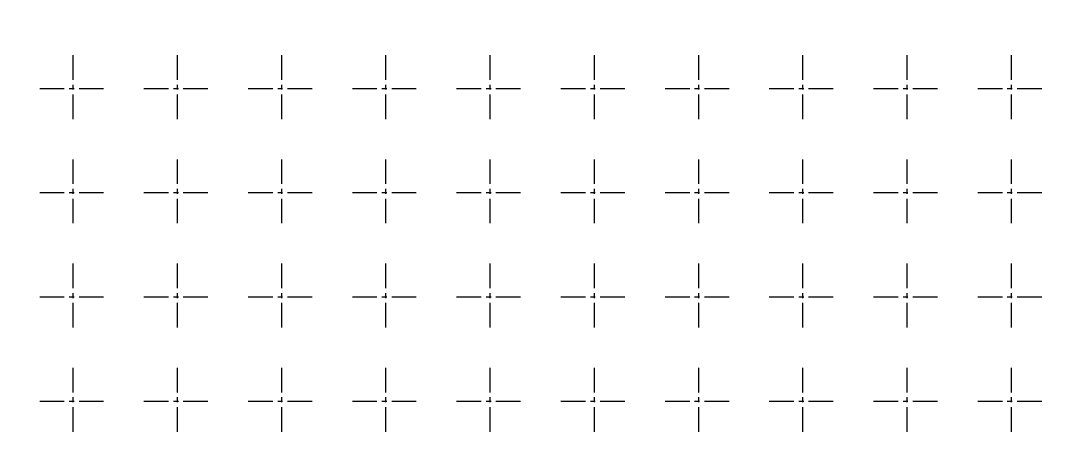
# Model space of a CAD drawing. Header units: millimetres. Extents: x 4066 to 4192, y 1600 to 1759.
# Drawn here: x 4108.5 to 4161.5, y 1692.3 to 1714.3 of the extents above; entities that cross this region are included whole.
import ezdxf

# ---------------------------------------------------------------- set-up
doc = ezdxf.new("R2010")
doc.units = ezdxf.units.MM
doc.linetypes.add('CENTER', pattern=[2, 1.25, -0.25, 0.25, -0.25])
doc.layers.add('中心线', color=1, linetype='CENTER')
doc.layers.add('标注线', color=3, linetype='Continuous', lineweight=18)
doc.styles.get("Standard").update_dxf_attribs({"font": 'SimSun.ttf'})
doc.dimstyles.new('ISO-25', dxfattribs={"dimtxt": 0.1, "dimasz": 0.08, "dimexe": 0.015, "dimexo": 0.015, "dimgap": 0.02, "dimtad": 0, "dimzin": 1, "dimdsep": 46, "dimtxsty": 'Standard', "dimcen": 0.1, "dimadec": 0, "dimazin": 0, "dimtfac": 1, "dimtmove": 0, "dimatfit": 3, "dimfxl": 1, "dimarcsym": 0})

# ---------------------------------------------------------------- blocks, each defined once
blk = doc.blocks.new('*D39')
at = {"layer": 'Defpoints', "color": 0, "transparency": 16777216}
for p in [(4129.593, 1745.709), (4094.843, 1673.221), (4096.641, 1661.293)]:
    blk.add_point(p, dxfattribs=at)
at = {"layer": '标注线', "color": 0, "lineweight": 5, "transparency": 16777216}
for p, q in [((4094.843, 1673.206), (4094.843, 1665.293)), ((4094.843, 1665.293), (4096.641, 1663.293)), ((4096.641, 1663.293), (4096.641, 1661.293))]:
    blk.add_line(p, q, dxfattribs=at)
at = {"layer": '标注线', "color": 0, "lineweight": 5, "transparency": 16777216, "insert": (4096.641, 1658.896), "char_height": 1.15, "attachment_point": 5, "rotation": 90}
blk.add_mtext('34.750', dxfattribs=at)

msp = doc.modelspace()

# ---------------------------------------------------------------- linework, layer by layer
at = {"layer": '中心线', "linetype": 'CENTER', "lineweight": 5}
for p, q in [((4111.1931, 1712.5622, 0.0291), (4111.1931, 1709.1807, 0.0291)), ((4116.4931, 1712.5622, 0.0291), (4116.4931, 1709.1807, 0.0291)), ((4121.7931, 1712.5622, 0.0291), (4121.7931, 1709.1807, 0.0291)), ((4127.0931, 1712.5622, 0.0291), (4127.0931, 1709.1807, 0.0291)), ((4132.3931, 1712.5622, 0.0291), (4132.3931, 1709.1807, 0.0291)), ((4137.6931, 1712.5622, 0.0291), (4137.6931, 1709.1807, 0.0291)), ((4142.9931, 1712.5622, 0.0291), (4142.9931, 1709.1807, 0.0291)), ((4148.2931, 1712.5622, 0.0291), (4148.2931, 1709.1807, 0.0291)), ((4153.5931, 1712.5622, 0.0291), (4153.5931, 1709.1807, 0.0291)), ((4158.8931, 1712.5622, 0.0291), (4158.8931, 1709.1807, 0.0291)), ((4109.5024, 1710.8714, 0.0291), (4112.8838, 1710.8714, 0.0291)), ((4114.8024, 1710.8714, 0.0291), (4118.1838, 1710.8714, 0.0291)), ((4120.1024, 1710.8714, 0.0291), (4123.4838, 1710.8714, 0.0291)), ((4125.4024, 1710.8714, 0.0291), (4128.7838, 1710.8714, 0.0291)), ((4130.7024, 1710.8714, 0.0291), (4134.0838, 1710.8714, 0.0291)), ((4136.0024, 1710.8714, 0.0291), (4139.3838, 1710.8714, 0.0291)), ((4141.3024, 1710.8714, 0.0291), (4144.6838, 1710.8714, 0.0291)), ((4146.6024, 1710.8714, 0.0291), (4149.9838, 1710.8714, 0.0291)), ((4151.9024, 1710.8714, 0.0291), (4155.2838, 1710.8714, 0.0291)), ((4157.2024, 1710.8714, 0.0291), (4160.5838, 1710.8714, 0.0291)), ((4111.1931, 1707.2622, 0.0291), (4111.1931, 1703.8807, 0.0291)), ((4116.4931, 1707.2622, 0.0291), (4116.4931, 1703.8807, 0.0291)), ((4121.7931, 1707.2622, 0.0291), (4121.7931, 1703.8807, 0.0291)), ((4127.0931, 1707.2622, 0.0291), (4127.0931, 1703.8807, 0.0291)), ((4132.3931, 1707.2622, 0.0291), (4132.3931, 1703.8807, 0.0291)), ((4137.6931, 1707.2622, 0.0291), (4137.6931, 1703.8807, 0.0291)), ((4142.9931, 1707.2622, 0.0291), (4142.9931, 1703.8807, 0.0291)), ((4148.2931, 1707.2622, 0.0291), (4148.2931, 1703.8807, 0.0291)), ((4153.5931, 1707.2622, 0.0291), (4153.5931, 1703.8807, 0.0291)), ((4158.8931, 1707.2622, 0.0291), (4158.8931, 1703.8807, 0.0291)), ((4109.5024, 1705.5714, 0.0291), (4112.8838, 1705.5714, 0.0291)), ((4114.8024, 1705.5714, 0.0291), (4118.1838, 1705.5714, 0.0291)), ((4120.1024, 1705.5714, 0.0291), (4123.4838, 1705.5714, 0.0291)), ((4125.4024, 1705.5714, 0.0291), (4128.7838, 1705.5714, 0.0291)), ((4130.7024, 1705.5714, 0.0291), (4134.0838, 1705.5714, 0.0291)), ((4136.0024, 1705.5714, 0.0291), (4139.3838, 1705.5714, 0.0291)), ((4141.3024, 1705.5714, 0.0291), (4144.6838, 1705.5714, 0.0291)), ((4146.6024, 1705.5714, 0.0291), (4149.9838, 1705.5714, 0.0291)), ((4151.9024, 1705.5714, 0.0291), (4155.2838, 1705.5714, 0.0291)), ((4157.2024, 1705.5714, 0.0291), (4160.5838, 1705.5714, 0.0291)), ((4111.1931, 1701.9622, 0.0291), (4111.1931, 1698.5807, 0.0291)), ((4116.4931, 1701.9622, 0.0291), (4116.4931, 1698.5807, 0.0291)), ((4121.7931, 1701.9622, 0.0291), (4121.7931, 1698.5807, 0.0291)), ((4127.0931, 1701.9622, 0.0291), (4127.0931, 1698.5807, 0.0291)), ((4132.3931, 1701.9622, 0.0291), (4132.3931, 1698.5807, 0.0291)), ((4137.6931, 1701.9622, 0.0291), (4137.6931, 1698.5807, 0.0291)), ((4142.9931, 1701.9622, 0.0291), (4142.9931, 1698.5807, 0.0291)), ((4148.2931, 1701.9622, 0.0291), (4148.2931, 1698.5807, 0.0291)), ((4153.5931, 1701.9622, 0.0291), (4153.5931, 1698.5807, 0.0291)), ((4158.8931, 1701.9622, 0.0291), (4158.8931, 1698.5807, 0.0291)), ((4109.5024, 1700.2714, 0.0291), (4112.8838, 1700.2714, 0.0291)), ((4114.8024, 1700.2714, 0.0291), (4118.1838, 1700.2714, 0.0291)), ((4120.1024, 1700.2714, 0.0291), (4123.4838, 1700.2714, 0.0291)), ((4125.4024, 1700.2714, 0.0291), (4128.7838, 1700.2714, 0.0291)), ((4130.7024, 1700.2714, 0.0291), (4134.0838, 1700.2714, 0.0291)), ((4136.0024, 1700.2714, 0.0291), (4139.3838, 1700.2714, 0.0291)), ((4141.3024, 1700.2714, 0.0291), (4144.6838, 1700.2714, 0.0291)), ((4146.6024, 1700.2714, 0.0291), (4149.9838, 1700.2714, 0.0291)), ((4151.9024, 1700.2714, 0.0291), (4155.2838, 1700.2714, 0.0291)), ((4157.2024, 1700.2714, 0.0291), (4160.5838, 1700.2714, 0.0291)), ((4111.1931, 1696.6622, 0.0291), (4111.1931, 1693.2807, 0.0291)), ((4116.4931, 1696.6622, 0.0291), (4116.4931, 1693.2807, 0.0291)), ((4121.7931, 1696.6622, 0.0291), (4121.7931, 1693.2807, 0.0291)), ((4127.0931, 1696.6622, 0.0291), (4127.0931, 1693.2807, 0.0291)), ((4132.3931, 1696.6622, 0.0291), (4132.3931, 1693.2807, 0.0291)), ((4137.6931, 1696.6622, 0.0291), (4137.6931, 1693.2807, 0.0291)), ((4142.9931, 1696.6622, 0.0291), (4142.9931, 1693.2807, 0.0291)), ((4148.2931, 1696.6622, 0.0291), (4148.2931, 1693.2807, 0.0291)), ((4153.5931, 1696.6622, 0.0291), (4153.5931, 1693.2807, 0.0291)), ((4158.8931, 1696.6622, 0.0291), (4158.8931, 1693.2807, 0.0291)), ((4109.5024, 1694.9714, 0.0291), (4112.8838, 1694.9714, 0.0291)), ((4114.8024, 1694.9714, 0.0291), (4118.1838, 1694.9714, 0.0291)), ((4120.1024, 1694.9714, 0.0291), (4123.4838, 1694.9714, 0.0291)), ((4125.4024, 1694.9714, 0.0291), (4128.7838, 1694.9714, 0.0291)), ((4130.7024, 1694.9714, 0.0291), (4134.0838, 1694.9714, 0.0291)), ((4136.0024, 1694.9714, 0.0291), (4139.3838, 1694.9714, 0.0291)), ((4141.3024, 1694.9714, 0.0291), (4144.6838, 1694.9714, 0.0291)), ((4146.6024, 1694.9714, 0.0291), (4149.9838, 1694.9714, 0.0291)), ((4151.9024, 1694.9714, 0.0291), (4155.2838, 1694.9714, 0.0291)), ((4157.2024, 1694.9714, 0.0291), (4160.5838, 1694.9714, 0.0291))]:
    msp.add_line(p, q, dxfattribs=at)

# ---------------------------------------------------------------- dimensions: what is measured, and where the dimension line sits
at = {"layer": '标注线', "lineweight": 5}
dim = msp.add_ordinate_dim(feature_location=(4094.8431, 1673.2214), offset=(1.7975, -11.9287), dtype=1, origin=(4129.5931, 1745.7094), dimstyle='ISO-25', override={"dimtxt": 1.15, "dimasz": 1, "dimdec": 3, "dimfxl": 0.0072, "dimlwe": 5, "dimarcsym": 2}, dxfattribs=at)
dim.commit()
dim.dimension.update_dxf_attribs({"geometry": '*D39', "text_midpoint": (4096.6406, 1658.8956)})

doc.saveas('drawing.dxf')
